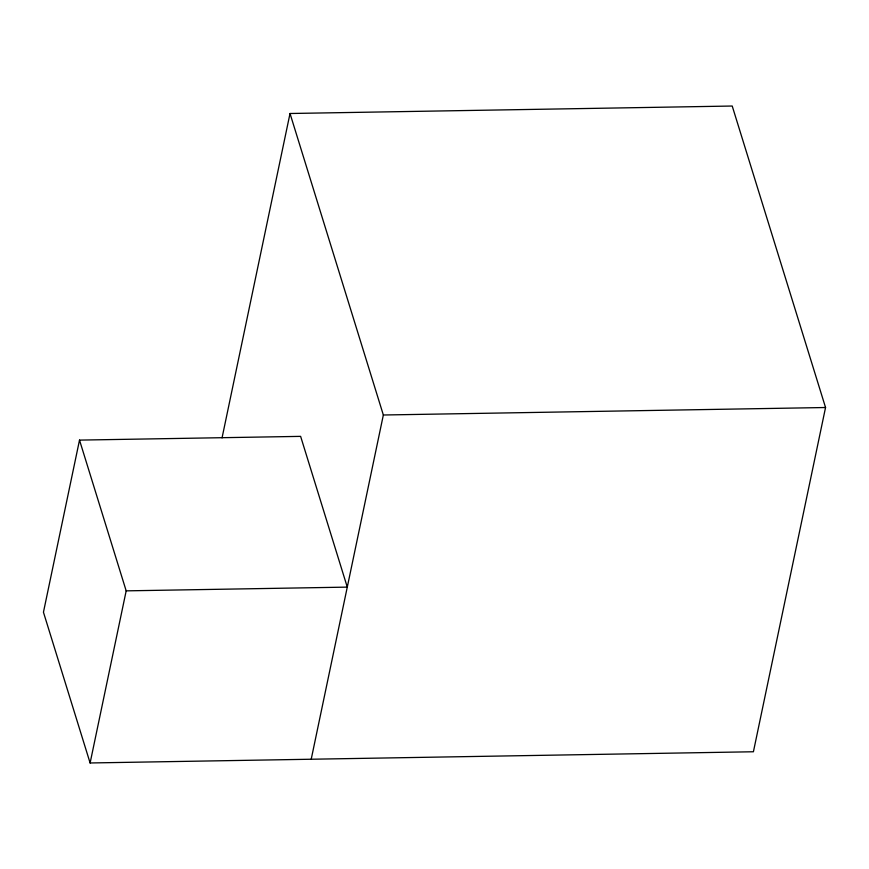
<?xml version="1.0" encoding="UTF-8"?>
<svg xmlns="http://www.w3.org/2000/svg" width="869" height="869" viewBox="0 0 869 869"><rect width="100%" height="100%" fill="white"/><g stroke="black" fill="none" stroke-linecap="round" stroke-linejoin="round"><path stroke-width="1.3" d="M79.513 440.105L126.179 590.855L347.285 587.118L300.62 436.368L79.513 440.105L43.45 612.221L90.115 762.971L753.412 751.761L825.55 407.518L732.219 106.029L290.018 113.502L222.051 437.878M90.115 762.971L126.179 590.855M311.211 759.234L383.348 415.002L290.018 113.502M383.348 415.002L825.55 407.518"/></g></svg>
